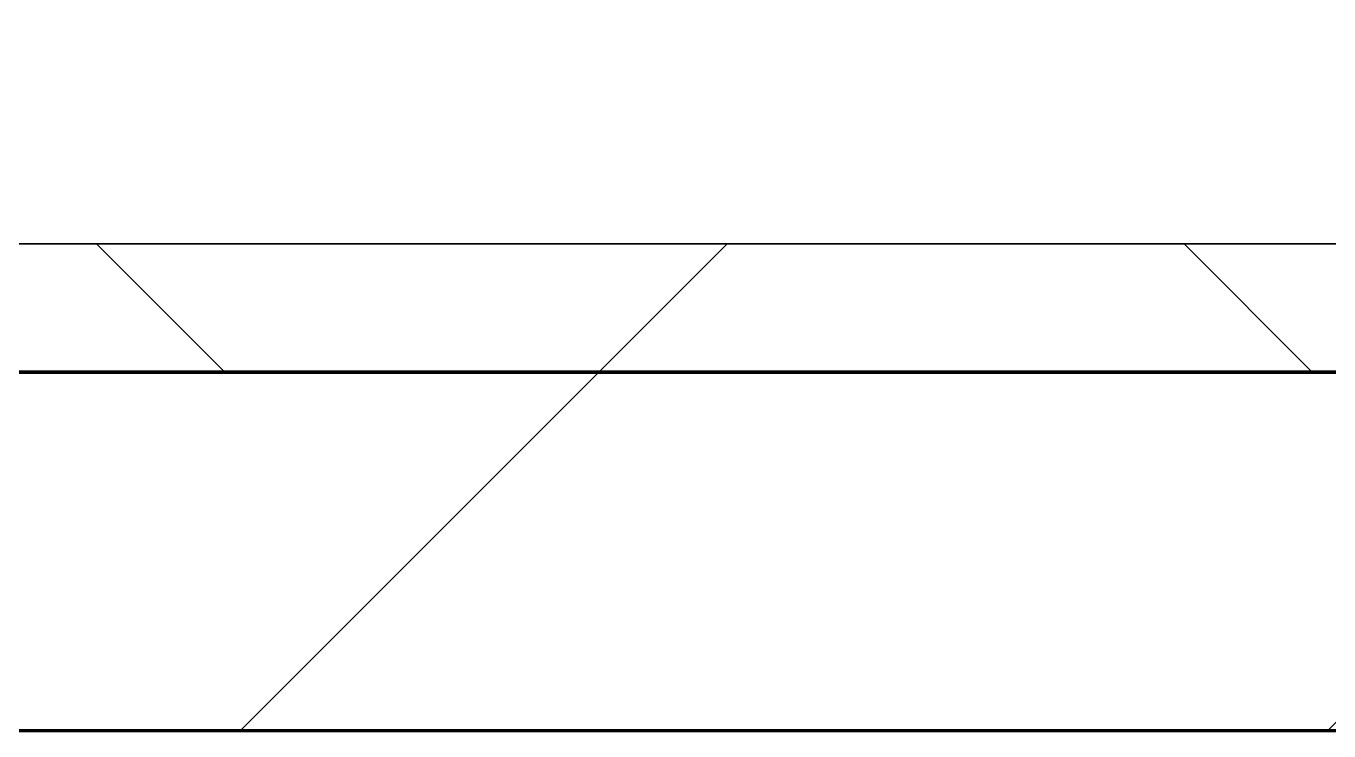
# Model space of a CAD drawing. Header units: millimetres. Extents: x -726012 to -647389, y -20772 to 18805.
# Drawn here: x -708671 to -708163, y -3461 to -3186 of the extents above; entities that cross this region are included whole.
import ezdxf
from ezdxf.xclip import XClip

# ---------------------------------------------------------------- set-up
doc = ezdxf.new("R2010")
doc.units = ezdxf.units.MM
doc.header["$XCLIPFRAME"] = 0
for name, color, linetype, lineweight in [('A-GLAZ-CURT', 2, 'Continuous', 9), ('A-WALL', 5, 'Continuous', 35), ('A-WALL-FNSH', 2, 'Continuous', 35), ('A-WALL-PATT', 1, 'Continuous', 35)]:
    doc.layers.add(name, color=color, linetype=linetype, lineweight=lineweight)
doc.layers.add('A11_ALU.SOLID SHEET', color=2, linetype='Continuous')

# ---------------------------------------------------------------- blocks, each defined once
blk = doc.blocks.new('PPLS-PP19_Custom Tile Pattern - Custom Tile Pattern-V147-4233-01 ENLARGED MULTI-PURPOSE LEVEL - REFLECTED CEILING PLAN - SHEET 4')
at = {"layer": 'A-GLAZ-CURT'}
for p, q in [((-300, 0), (300, 0)), ((300, 0), (-300, 0)), ((195.99, 0), (213.31, 0)), ((213.31, 0), (195.99, 0)), ((230.06, 0), (300, 0)), ((-300, -50), (300, -50)), ((300, -50), (-300, -50))]:
    blk.add_line(p, q, dxfattribs=at)
for points, knots in [([(31.18, 0), (25.97, 0), (11.99, 0), (-16.92, 0), (-47.42, 0), (-65.77, 0), (-66.37, 0), (-66.38, 0)], [-4496.803627, -4496.803627, -4496.803627, -4496.803627, -4222.080604, -3745.412743, -2981.410125, -2542.574734, -2498.224237, -2498.224237, -2498.224237, -2498.224237]), ([(-36.78, 0), (-32.43, 0), (-19.22, 0), (8.83, 0), (43.36, 0), (70.92, 0), (82.12, 0), (83.66, 0)], [-6191.144455, -6191.144455, -6191.144455, -6191.144455, -5862.463379, -5340.621928, -4573.028122, -4094.177415, -3869.465285, -3869.465285, -3869.465285, -3869.465285]), ([(30.82, 0), (29.27, 0), (20.14, 0), (3.54, 0), (-16.58, 0), (-34.76, 0), (-36.04, 0)], [-10462.034656, -10462.034656, -10462.034656, -10462.034656, -10363.088938, -9884.23066, -9424.652049, -9182.880979, -9182.880979, -9182.880979, -9182.880979]), ([(70.61, 0), (66.16, 0), (55.8, 0), (39.61, 0), (24.74, 0), (2.64, 0), (-17.84, 0), (-30.57, 0), (-31.82, 0), (-32, 0)], [-4647.237329, -4647.237329, -4647.237329, -4647.237329, -4326.416877, -4098.545751, -3766.694881, -3333.063701, -2994.501669, -2698.150104, -2614.070998, -2614.070998, -2614.070998, -2614.070998]), ([(-30.52, 0), (-27.11, 0), (-17.83, 0), (5.99, 0), (22.06, 0), (37.44, 0), (45.92, 0), (57.76, 0), (64.47, 0), (72.74, 0), (75.22, 0), (76.03, 0), (76.21, 0)], [-2323.618664, -2323.618664, -2323.618664, -2323.618664, -2142.497158, -1716.209403, -1206.526904, -1089.329421, -901.315459, -753.071572, -495.328968, -421.953223, -334.951786, -290.452333, -290.452333, -290.452333, -290.452333]), ([(-21.89, 0), (-18.23, 0), (-11.11, 0), (2.08, 0), (13.15, 0), (21.24, 0), (24.62, 0), (24.72, 0), (24.72, 0)], [-5244.527046, -5244.527046, -5244.527046, -5244.527046, -5050.479954, -4785.90057, -4596.498881, -4445.288762, -4384.376941, -4376.041937, -4376.041937, -4376.041937, -4376.041937]), ([(76.63, 0), (74.8, 0), (67.65, 0), (53.52, 0), (37, 0), (24.07, 0), (12.82, 0), (-2.9, 0), (-15.59, 0), (-21.25, 0)], [-3095.572228, -3095.572228, -3095.572228, -3095.572228, -2950.589685, -2634.532728, -2313.748533, -2106.613311, -1925.670641, -1617.263037, -1290.787923, -1290.787923, -1290.787923, -1290.787923]), ([(-21.22, 0), (-19.38, 0), (-10.97, 0), (8.61, 0), (15.02, 0), (22.91, 0), (31, 0), (37.93, 0), (43.91, 0), (46.39, 0)], [-2989.152759, -2989.152759, -2989.152759, -2989.152759, -2864.387349, -2439.246196, -2084.094819, -1956.422387, -1818.904206, -1645.594513, -1514.634766, -1514.634766, -1514.634766, -1514.634766]), ([(-15.19, 0), (-13.07, 0), (7.48, 0), (42.82, 0), (88.72, 0), (120.63, 0), (138.28, 0), (138.53, 0)], [-461.142613, -461.142613, -461.142613, -461.142613, -429.606584, -390.253598, -346.313304, -291.370682, -290.5735, -290.5735, -290.5735, -290.5735]), ([(-2.63, 0), (-2.47, 0), (-1.22, 0), (4.92, 0), (15.97, 0), (22.54, 0), (24.49, 0)], [-226.825321, -226.825321, -226.825321, -226.825321, -220.269177, -206.416616, -198.214427, -187.717507, -187.717507, -187.717507, -187.717507]), ([(103.09, 0), (101.08, 0), (86.31, 0), (63.34, 0), (35.84, 0), (12, 0), (3.08, 0), (-1.67, 0), (-2.25, 0)], [-375.435014, -375.435014, -375.435014, -375.435014, -369.147452, -330.153101, -307.516438, -285.83788, -246.234814, -234.646884, -234.646884, -234.646884, -234.646884]), ([(24.69, 0), (24.54, 0), (20.99, 0), (15.48, 0), (10.8, 0), (9.63, 0)], [-4368.572414, -4368.572414, -4368.572414, -4368.572414, -4306.476363, -4080.000647, -3772.857994, -3772.857994, -3772.857994, -3772.857994]), ([(18.16, 0), (19.15, 0), (24.25, 0), (25.66, 0), (26.12, 0)], [-5700.113719, -5700.113719, -5700.113719, -5700.113719, -5554.232259, -5302.431367, -5302.431367, -5302.431367, -5302.431367]), ([(114.39, 0), (114.2, 0), (112.08, 0), (105.42, 0), (92.38, 0), (85.59, 0), (74.4, 0), (62.26, 0), (51.85, 0), (43.81, 0), (29.53, 0), (20.67, 0), (18.85, 0), (18.16, 0)], [-8148.58938, -8148.58938, -8148.58938, -8148.58938, -8105.191388, -7723.759874, -7531.75727, -7135.649961, -6924.452779, -6738.82075, -6548.303034, -6314.283804, -6135.05769, -5972.647715, -5832.674503, -5832.674503, -5832.674503, -5832.674503]), ([(27.44, 0), (27.9, 0), (29.54, 0), (36.16, 0), (42, 0), (45.26, 0)], [-5037.309798, -5037.309798, -5037.309798, -5037.309798, -4887.603822, -4705.298446, -4507.066662, -4507.066662, -4507.066662, -4507.066662]), ([(27.89, 0), (29.09, 0), (33.21, 0), (41.41, 0), (46.36, 0)], [-147.777612, -147.777612, -147.777612, -147.777612, -135.792042, -119.819685, -119.819685, -119.819685, -119.819685]), ([(136.44, 0), (121.66, 0), (86.93, 0), (51.16, 0), (31.18, 0)], [-106.750556, -106.750556, -106.750556, -106.750556, -59.610984, 0, 0, 0, 0]), ([(168.37, 0), (167.68, 0), (162.47, 0), (147.02, 0), (109.77, 0), (76.86, 0), (57.82, 0), (46.51, 0), (41.18, 0), (36.02, 0), (35.54, 0), (35.54, 0)], [-543.375029, -543.375029, -543.375029, -543.375029, -530.793311, -458.593899, -401.860199, -357.622665, -341.267687, -334.000314, -326.15566, -319.318397, -317.489778, -317.489778, -317.489778, -317.489778]), ([(36.29, 0), (37.77, 0), (48.82, 0), (64.79, 0), (91.08, 0), (107.94, 0), (114.73, 0)], [-314.598523, -314.598523, -314.598523, -314.598523, -305.899624, -287.17622, -249.500363, -212.02116, -212.02116, -212.02116, -212.02116]), ([(46.35, 0), (48.54, 0), (57.64, 0), (71.67, 0), (84.83, 0), (86.01, 0), (92.51, 0), (94.33, 0)], [-4485.117948, -4485.117948, -4485.117948, -4485.117948, -4353.683244, -3960.84581, -3759.045785, -3336.541051, -2783.776468, -2783.776468, -2783.776468, -2783.776468]), ([(46.39, 0), (46.78, 0), (53.6, 0), (71.92, 0), (100.57, 0), (116.36, 0), (128.63, 0), (128.95, 0)], [-119.794331, -119.794331, -119.794331, -119.794331, -118.513713, -97.899267, -63.759246, -39.050993, -35.895543, -35.895543, -35.895543, -35.895543]), ([(53.18, 0), (53.06, 0), (52.27, 0), (49.47, 0), (47.03, 0)], [-622.740158, -622.740158, -622.740158, -622.740158, -566.066452, -373.644095, -373.644095, -373.644095, -373.644095]), ([(47.53, 0), (48.49, 0), (53.37, 0), (58.74, 0), (61.34, 0), (61.45, 0)], [-1494.576379, -1494.576379, -1494.576379, -1494.576379, -1443.202566, -1228.752106, -1120.932285, -1120.932285, -1120.932285, -1120.932285]), ([(61.47, 0), (61.47, 0), (61.21, 0), (54.61, 0), (53.71, 0), (53.56, 0)], [-1113.311073, -1113.311073, -1113.311073, -1113.311073, -1096.402191, -891.204116, -747.28819, -747.28819, -747.28819, -747.28819]), ([(76.22, 0), (75.58, 0), (73.64, 0), (71.05, 0), (70.61, 0)], [-193.634889, -193.634889, -193.634889, -193.634889, -31.537676, 0, 0, 0, 0]), ([(94.4, 0), (94.4, 0), (94.64, 0), (99.11, 0), (108.97, 0), (120.79, 0), (139.94, 0), (160.94, 0), (176.34, 0), (182.65, 0)], [-2348.345796, -2348.345796, -2348.345796, -2348.345796, -2310.419338, -2233.599744, -2052.234781, -1843.028543, -1530.39897, -1095.004608, -662.803921, -662.803921, -662.803921, -662.803921]), ([(113.66, 0), (112.64, 0), (111.06, 0), (105.66, 0), (105.23, 0), (105.23, 0)], [-9177.88488, -9177.88488, -9177.88488, -9177.88488, -9012.77275, -8966.157302, -8929.495943, -8929.495943, -8929.495943, -8929.495943]), ([(105.26, 0), (105.52, 0), (111.01, 0), (112.65, 0), (113.59, 0)], [-8920.561005, -8920.561005, -8920.561005, -8920.561005, -8814.835624, -8577.462505, -8577.462505, -8577.462505, -8577.462505]), ([(129.02, 0), (129.02, 0), (124.41, 0), (122.35, 0), (118.01, 0), (115.42, 0), (114.74, 0)], [-35.386604, -35.386604, -35.386604, -35.386604, -31.430235, -22.807238, -15.488593, -12.99626, -12.99626, -12.99626, -12.99626]), ([(115.13, 0), (118.1, 0), (127.58, 0), (132.42, 0), (134.6, 0)], [-211.280101, -211.280101, -211.280101, -211.280101, -194.761443, -152.241002, -152.241002, -152.241002, -152.241002]), ([(157.9, 0), (156.77, 0), (151.67, 0), (143.29, 0), (134.04, 0), (126.24, 0), (119.33, 0), (116.6, 0), (115.28, 0)], [-10292.955006, -10292.955006, -10292.955006, -10292.955006, -10098.273015, -9847.788484, -9677.714971, -9567.007022, -9453.21225, -9263.659506, -9263.659506, -9263.659506, -9263.659506]), ([(128.58, 0), (128.8, 0), (130.16, 0), (139.26, 0), (152.67, 0), (161.24, 0), (162.19, 0), (162.75, 0)], [-633.326174, -633.326174, -633.326174, -633.326174, -627.736123, -618.981161, -602.094757, -592.980799, -581.414464, -581.414464, -581.414464, -581.414464]), ([(137.1, 0), (136, 0), (133.64, 0), (129.87, 0), (129.11, 0)], [-670.405967, -670.405967, -670.405967, -670.405967, -651.020627, -640.742133, -640.742133, -640.742133, -640.742133]), ([(183.09, 0), (181.99, 0), (177.66, 0), (171, 0), (161.95, 0), (161.28, 0), (158.35, 0), (157.85, 0), (157.77, 0)], [-11206.178554, -11206.178554, -11206.178554, -11206.178554, -11105.624034, -10839.086983, -10768.332124, -10666.779182, -10580.760289, -10550.278881, -10550.278881, -10550.278881, -10550.278881]), ([(183.05, 0), (178.36, 0), (169.91, 0), (159.34, 0), (158.33, 0), (158.3, 0)], [-161.175224, -161.175224, -161.175224, -161.175224, -143.776725, -129.632772, -123.352749, -123.352749, -123.352749, -123.352749]), ([(159.07, 0), (159.13, 0), (160.84, 0), (165.21, 0), (174.15, 0), (185.98, 0), (208.82, 0), (219.42, 0), (230.06, 0)], [-115.643202, -115.643202, -115.643202, -115.643202, -114.681583, -87.660824, -65.295536, -41.623857, -24.459831, 0, 0, 0, 0]), ([(162.75, 0), (165.4, 0), (170.91, 0), (172.61, 0), (172.61, 0)], [-111.264224, -111.264224, -111.264224, -111.264224, -56.742688, -19.085662, -19.085662, -19.085662, -19.085662]), ([(182.68, 0), (181.11, 0), (178.02, 0), (174.27, 0), (169.67, 0), (168.99, 0)], [-8348.542888, -8348.542888, -8348.542888, -8348.542888, -8253.978395, -8152.463617, -8069.855175, -8069.855175, -8069.855175, -8069.855175]), ([(171.51, 0), (176.48, 0), (193.23, 0), (201.73, 0), (208.81, 0), (213.9, 0), (241.96, 0), (266.73, 0), (281.71, 0), (291.71, 0), (296.52, 0), (297.86, 0), (298.09, 0)], [-7971.819559, -7971.819559, -7971.819559, -7971.819559, -7784.112253, -7606.717214, -7289.299508, -7042.621073, -6582.165592, -6068.460911, -5766.029927, -5566.724884, -5280.360606, -5199.253518, -5199.253518, -5199.253518, -5199.253518]), ([(172.07, 0), (177.66, 0), (187.87, 0), (201.08, 0), (207.47, 0), (213.96, 0), (215.11, 0)], [-255.364076, -255.364076, -255.364076, -255.364076, -237.955587, -223.92608, -215.862851, -208.75215, -208.75215, -208.75215, -208.75215]), ([(247.1, 0), (246.76, 0), (245.04, 0), (238.34, 0), (226.56, 0), (221.1, 0), (202.45, 0), (189.11, 0), (183.03, 0)], [-9649.085549, -9649.085549, -9649.085549, -9649.085549, -9581.591397, -9406.094246, -9221.510254, -9016.44624, -8717.832359, -8355.595432, -8355.595432, -8355.595432, -8355.595432]), ([(215.22, 0), (214.62, 0), (210.55, 0), (203.98, 0), (192.05, 0), (184.3, 0), (183.05, 0)], [-203.825446, -203.825446, -203.825446, -203.825446, -198.527383, -184.406837, -162.427601, -158.175563, -158.175563, -158.175563, -158.175563]), ([(183.08, 0), (184.86, 0), (189.7, 0), (193.62, 0), (194.69, 0), (194.79, 0)], [-652.990901, -652.990901, -652.990901, -652.990901, -529.74427, -295.064701, -265.121568, -265.121568, -265.121568, -265.121568]), ([(300, 0), (286.53, 0), (254.22, 0), (213.14, 0), (190.66, 0), (183.63, 0)], [-285.253232, -285.253232, -285.253232, -285.253232, -244.693688, -187.987675, -161.900483, -161.900483, -161.900483, -161.900483]), ([(193.8, 0), (193.33, 0), (190.86, 0), (187.51, 0), (184.06, 0)], [-11665.349007, -11665.349007, -11665.349007, -11665.349007, -11565.880756, -11236.475882, -11236.475882, -11236.475882, -11236.475882]), ([(300, 0), (288.22, 0), (262, 0), (230.43, 0), (219.94, 0), (219.02, 0)], [-12528.858583, -12528.858583, -12528.858583, -12528.858583, -11905.454923, -11162.864862, -10856.732305, -10856.732305, -10856.732305, -10856.732305]), ([(219.9, 0), (220.86, 0), (227.84, 0), (242.06, 0), (246.54, 0), (246.96, 0)], [-10670.940496, -10670.940496, -10670.940496, -10670.940496, -10511.382485, -9925.173265, -9834.877357, -9834.877357, -9834.877357, -9834.877357]), ([(284.76, 0), (284.76, 0), (285.09, 0), (287.47, 0), (293.59, 0), (297.76, 0), (300, 0)], [-4110.630118, -4110.630118, -4110.630118, -4110.630118, -4053.389046, -3959.664717, -3862.421465, -3746.95702, -3746.95702, -3746.95702, -3746.95702]), ([(297.38, 0), (295.84, 0), (291.62, 0), (285.38, 0), (284.87, 0)], [-4803.172655, -4803.172655, -4803.172655, -4803.172655, -4358.271401, -4143.037883, -4143.037883, -4143.037883, -4143.037883])]:
    blk.add_open_spline(points, degree=3, knots=knots, dxfattribs=at)
for points in [[(24.49, 0), (25.23, 0), (25.72, 0), (26.04, 0)], [(46.42, 0), (41.8, 0), (36.41, 0), (30.82, 0)], [(80.35, 0), (79.57, 0), (78.27, 0), (76.63, 0)], [(84.06, 0), (83.48, 0), (82.41, 0), (81.72, 0)], [(113.91, 0), (110.59, 0), (106.92, 0), (103.09, 0)], [(168.74, 0), (168.74, 0), (169.81, 0), (171.51, 0)], [(181.98, 0), (177.83, 0), (173.67, 0), (169.49, 0)], [(195.11, 0), (194.91, 0), (194.44, 0), (193.8, 0)]]:
    blk.add_open_spline(points, degree=3, dxfattribs=at)
blk = doc.blocks.new('PPLS-PP19_Custom Tile Pattern - Custom Tile Pattern-V148-4233-01 ENLARGED MULTI-PURPOSE LEVEL - REFLECTED CEILING PLAN - SHEET 4')
at = {"layer": 'A-GLAZ-CURT'}
for p, q in [((-300, 0), (300, 0)), ((300, 0), (-300, 0)), ((-293.07, 0), (-280.26, 0)), ((-280.26, 0), (-293.07, 0)), ((-279.41, 0), (-275.75, 0)), ((-275.75, 0), (-279.41, 0)), ((-222.32, 0), (-211.95, 0)), ((-211.95, 0), (-222.32, 0)), ((-211.07, 0), (-205, 0)), ((-205, 0), (-211.07, 0)), ((-300, -50), (300, -50)), ((300, -50), (-300, -50))]:
    blk.add_line(p, q, dxfattribs=at)
at = {"layer": 'A-GLAZ-CURT', "flags": 128}
for points in [[(-300, 0), (-291.56, 0), (-283.3, 0), (-275.2, 0), (-267.26, 0), (-259.45, 0), (-251.77, 0), (-244.2, 0), (-236.74, 0), (-229.36, 0), (-222.06, 0), (-214.83, 0), (-207.71, 0), (-200.76, 0), (-194.02, 0), (-187.54, 0), (-181.38, 0), (-175.58, 0), (-170.25, 0), (-165.64, 0), (-162.01, 0), (-159.53, 0), (-157.46, 0), (-154.52, 0), (-149.42, 0), (-141.84, 0), (-132.81, 0), (-126.08, 0)], [(-125.17, 0), (-128.55, 0), (-134.16, 0), (-140.03, 0), (-145.5, 0), (-150.63, 0), (-155.53, 0), (-160.27, 0), (-164.95, 0), (-169.65, 0), (-174.47, 0), (-179.49, 0), (-184.81, 0), (-190.44, 0), (-196.37, 0), (-202.58, 0), (-209.04, 0), (-215.73, 0), (-222.63, 0), (-229.72, 0), (-236.97, 0), (-244.39, 0), (-251.96, 0), (-259.67, 0), (-267.51, 0), (-275.48, 0), (-283.55, 0), (-291.73, 0), (-300, 0)]]:
    blk.add_lwpolyline(points, dxfattribs=at)
at = {"layer": 'A-GLAZ-CURT'}
for points, knots in [([(-300, 0), (-284.65, 0), (-236.57, 0), (-185.68, 0), (-153.56, 0), (-143.85, 0)], [-5323.127839, -5323.127839, -5323.127839, -5323.127839, -4502.809032, -2700.551212, -1774.375946, -1774.375946, -1774.375946, -1774.375946]), ([(-211.96, 0), (-212.7, 0), (-234.35, 0), (-262.56, 0), (-294.48, 0), (-300, 0)], [-15181.598348, -15181.598348, -15181.598348, -15181.598348, -15131.813646, -13729.592194, -13439.944408, -13439.944408, -13439.944408, -13439.944408]), ([(-137.88, 0), (-140.56, 0), (-147.66, 0), (-147.69, 0), (-158.72, 0), (-174.02, 0), (-185.59, 0), (-209.77, 0), (-232.01, 0), (-255.22, 0), (-262.59, 0), (-264.9, 0), (-265.4, 0)], [-3187.727384, -3187.727384, -3187.727384, -3187.727384, -2919.378265, -2477.344047, -2237.412286, -2029.680487, -1755.085331, -1400.429864, -858.079193, -543.655514, -208.940337, 0, 0, 0, 0]), ([(-258.6, 0), (-257.91, 0), (-254.26, 0), (-241.25, 0), (-226.11, 0), (-216.2, 0), (-212.94, 0)], [-5722.54675, -5722.54675, -5722.54675, -5722.54675, -5657.471696, -5413.335975, -5017.494783, -4839.200608, -4839.200608, -4839.200608, -4839.200608]), ([(-143.6, 0), (-144.89, 0), (-149.96, 0), (-162.01, 0), (-177.91, 0), (-199.46, 0), (-216.65, 0), (-231.26, 0), (-233.46, 0), (-234, 0)], [-2384.799314, -2384.799314, -2384.799314, -2384.799314, -2308.929706, -2113.765672, -1763.376603, -1422.553702, -978.033455, -846.069444, -682.911962, -682.911962, -682.911962, -682.911962]), ([(-233.49, 0), (-233.44, 0), (-232.38, 0), (-230.74, 0), (-225.3, 0), (-223.63, 0)], [-455.274641, -455.274641, -455.274641, -455.274641, -440.605512, -119.536984, 0, 0, 0, 0]), ([(-223.63, 0), (-219.39, 0), (-206.17, 0), (-188.58, 0), (-169.02, 0), (-152.12, 0), (-136.84, 0), (-127.33, 0), (-124.19, 0), (-123.43, 0), (-123.28, 0)], [-5463.295695, -5463.295695, -5463.295695, -5463.295695, -5161.076232, -4739.070012, -4465.409639, -4149.119819, -3839.893365, -3647.167523, -3488.92562, -3439.852845, -3439.852845, -3439.852845, -3439.852845]), ([(-76.21, 0), (-78.2, 0), (-93.34, 0), (-133.57, 0), (-182.85, 0), (-211.88, 0)], [-19251.256298, -19251.256298, -19251.256298, -19251.256298, -18935.241197, -17136.203329, -15183.337975, -15183.337975, -15183.337975, -15183.337975]), ([(-210.81, 0), (-208.3, 0), (-199.64, 0), (-185.8, 0), (-171.77, 0), (-158.7, 0), (-157.22, 0)], [-4800.794254, -4800.794254, -4800.794254, -4800.794254, -4666.091899, -4349.945572, -4000.813434, -3840.635403, -3840.635403, -3840.635403, -3840.635403]), ([(-152.35, 0), (-151.03, 0), (-148.64, 0), (-145.84, 0), (-144.53, 0)], [-3494.978217, -3494.978217, -3494.978217, -3494.978217, -3371.022232, -3302.946446, -3302.946446, -3302.946446, -3302.946446]), ([(-118.78, 0), (-121.86, 0), (-126.28, 0), (-136.96, 0), (-147.46, 0), (-150.03, 0), (-150.57, 0)], [-5938.474035, -5938.474035, -5938.474035, -5938.474035, -5700.061948, -5508.838257, -5298.784692, -5196.16478, -5196.16478, -5196.16478, -5196.16478]), ([(-150.34, 0), (-150.07, 0), (-148.37, 0), (-146.35, 0), (-143.97, 0)], [-4948.728362, -4948.728362, -4948.728362, -4948.728362, -4883.323924, -4577.573735, -4577.573735, -4577.573735, -4577.573735]), ([(-146.69, 0), (-146.59, 0), (-146, 0), (-144.85, 0), (-143.74, 0)], [-420.34245, -420.34245, -420.34245, -420.34245, -406.956646, -350.285375, -350.285375, -350.285375, -350.285375]), ([(-143.66, 0), (-142.68, 0), (-138.11, 0), (-127.26, 0), (-107.3, 0), (-90.42, 0), (-75.26, 0), (-68.41, 0), (-65.12, 0), (-63.63, 0)], [-4564.446775, -4564.446775, -4564.446775, -4564.446775, -4440.880425, -4054.690705, -3793.097032, -3402.597032, -3144.956779, -3050.982048, -2969.237017, -2969.237017, -2969.237017, -2969.237017]), ([(-143.64, 0), (-142.5, 0), (-134.63, 0), (-128.29, 0), (-125.15, 0)], [-348.458511, -348.458511, -348.458511, -348.458511, -290.263673, 0, 0, 0, 0]), ([(-143.62, 0), (-135.61, 0), (-123.33, 0), (-110.8, 0), (-99.5, 0), (-91.46, 0)], [-1767.102306, -1767.102306, -1767.102306, -1767.102306, -1002.059161, -460.363443, 0, 0, 0, 0]), ([(-26.75, 0), (-27.82, 0), (-36.18, 0), (-53.55, 0), (-78.2, 0), (-110.94, 0), (-128.67, 0), (-142.38, 0), (-143.56, 0)], [-8718.362214, -8718.362214, -8718.362214, -8718.362214, -8532.293389, -8073.216054, -7508.296369, -7004.680444, -6449.282163, -6393.465623, -6393.465623, -6393.465623, -6393.465623]), ([(-143.52, 0), (-139.52, 0), (-137.22, 0), (-133.93, 0), (-128.78, 0), (-126.5, 0)], [-6002.210158, -6002.210158, -6002.210158, -6002.210158, -5560.701257, -5364.112219, -5231.017328, -5231.017328, -5231.017328, -5231.017328]), ([(-133.82, 0), (-135.51, 0), (-137.36, 0), (-142.86, 0), (-143.33, 0)], [-2731.647847, -2731.647847, -2731.647847, -2731.647847, -2418.507304, -2390.191866, -2390.191866, -2390.191866, -2390.191866]), ([(-86.16, 0), (-91.37, 0), (-104.13, 0), (-122.65, 0), (-136.41, 0), (-141.59, 0), (-143.11, 0)], [-1681.3698, -1681.3698, -1681.3698, -1681.3698, -1374.161226, -945.742622, -741.901385, -630.513675, -630.513675, -630.513675, -630.513675]), ([(-127.41, 0), (-131.63, 0), (-133.16, 0), (-134.09, 0), (-134.15, 0)], [-8540.990293, -8540.990293, -8540.990293, -8540.990293, -8266.114998, -8246.473386, -8246.473386, -8246.473386, -8246.473386]), ([(-134.15, 0), (-133.32, 0), (-130.31, 0), (-117.33, 0), (-92.52, 0), (-80.73, 0), (-75.79, 0)], [-7657.439573, -7657.439573, -7657.439573, -7657.439573, -7293.749979, -6839.55839, -6236.997189, -5743.07968, -5743.07968, -5743.07968, -5743.07968]), ([(-120.13, 0), (-120.14, 0), (-120.24, 0), (-121.3, 0), (-129.25, 0), (-133.82, 0)], [-2933.992132, -2933.992132, -2933.992132, -2933.992132, -2920.575025, -2840.280255, -2731.647847, -2731.647847, -2731.647847, -2731.647847]), ([(-113.43, 0), (-113.44, 0), (-113.96, 0), (-119.73, 0), (-125.43, 0), (-127.03, 0), (-127.41, 0)], [-328.499627, -328.499627, -328.499627, -328.499627, -282.672656, -98.539552, -24.539552, 0, 0, 0, 0]), ([(-126.5, 0), (-122.44, 0), (-108.71, 0), (-86.68, 0), (-63.44, 0), (-54.4, 0), (-48.53, 0), (-30.79, 0), (-18.03, 0), (8.61, 0), (15.02, 0), (22.91, 0), (31, 0), (39.04, 0), (51.19, 0), (58.68, 0), (61.28, 0), (61.44, 0)], [-5231.017328, -5231.017328, -5231.017328, -5231.017328, -4994.692869, -4542.524482, -4008.285538, -3689.699207, -3546.54457, -3315.260113, -2864.387349, -2439.246196, -2084.094819, -1956.422387, -1818.904206, -1645.594513, -1443.202566, -1228.752106, -1125.139949, -1125.139949, -1125.139949, -1125.139949]), ([(-125.15, 0), (-124.93, 0), (-121.96, 0), (-113.01, 0), (-98.9, 0), (-87.64, 0), (-78.61, 0), (-75.66, 0)], [-3362.7396, -3362.7396, -3362.7396, -3362.7396, -3342.215224, -3074.362186, -2902.289527, -2605.247022, -2451.997625, -2451.997625, -2451.997625, -2451.997625]), ([(-122.08, 0), (-122.01, 0), (-121.69, 0), (-121.2, 0), (-120.88, 0)], [-3136.336417, -3136.336417, -3136.336417, -3136.336417, -3110.304437, -3035.164275, -3035.164275, -3035.164275, -3035.164275]), ([(-36.33, 0), (-36.43, 0), (-37.27, 0), (-45.02, 0), (-46.13, 0), (-60.59, 0), (-81.23, 0), (-99.51, 0), (-114.02, 0), (-117.28, 0), (-118.78, 0)], [-1855.773136, -1855.773136, -1855.773136, -1855.773136, -1810.870157, -1672.078046, -1405.135169, -1060.00838, -740.068933, -229.489605, -116.330425, 0, 0, 0, 0]), ([(-117.74, 0), (-117.19, 0), (-114.78, 0), (-113.43, 0), (-113.43, 0)], [-821.249067, -821.249067, -821.249067, -821.249067, -394.672656, -330.879064, -330.879064, -330.879064, -330.879064]), ([(-36.62, 0), (-36.62, 0), (-40.35, 0), (-44.32, 0), (-58.97, 0), (-85.2, 0), (-107.61, 0), (-116.56, 0), (-117.56, 0)], [-4069.478503, -4069.478503, -4069.478503, -4069.478503, -3858.647035, -3538.256648, -2842.901703, -2193.204658, -1433.981041, -985.49888, -985.49888, -985.49888, -985.49888]), ([(-115.82, 0), (-114.96, 0), (-110.41, 0), (-96.78, 0), (-71.33, 0), (-42.53, 0), (-17.63, 0), (-8.1, 0), (-7.09, 0)], [-5724.064692, -5724.064692, -5724.064692, -5724.064692, -5430.283136, -5103.229623, -4799.173296, -4065.652676, -3589.737505, -3531.869704, -3531.869704, -3531.869704, -3531.869704]), ([(-7.01, 0), (-7.39, 0), (-14.84, 0), (-25.64, 0), (-40, 0), (-56.24, 0), (-75.59, 0), (-94, 0), (-112.01, 0), (-114.94, 0), (-115.63, 0)], [-2539.737572, -2539.737572, -2539.737572, -2539.737572, -2518.50168, -2125.455881, -1792.521578, -1466.981642, -1208.454564, -789.402658, -501.969187, -243.577221, -243.577221, -243.577221, -243.577221]), ([(-91.46, 0), (-90.09, 0), (-84.8, 0), (-78.94, 0), (-75.28, 0)], [-19832.387487, -19832.387487, -19832.387487, -19832.387487, -19753.885894, -19546.605769, -19546.605769, -19546.605769, -19546.605769]), ([(-75.36, 0), (-76.65, 0), (-79.59, 0), (-82.66, 0), (-83.28, 0), (-83.28, 0)], [-1783.468673, -1783.468673, -1783.468673, -1783.468673, -1646.621388, -1424.436217, -1393.971743, -1393.971743, -1393.971743, -1393.971743]), ([(-83.28, 0), (-83.28, 0), (-82.91, 0), (-76.14, 0), (-62.97, 0), (-48.14, 0), (-36.49, 0), (-33.57, 0), (-29.94, 0), (-28.57, 0)], [-1393.4169, -1393.4169, -1393.4169, -1393.4169, -1353.722004, -1274.333717, -1073.56893, -651.549973, -296.515819, -83.513472, 0, 0, 0, 0])]:
    blk.add_open_spline(points, degree=3, knots=knots, dxfattribs=at)
for points in [[(-143.65, 0), (-146.07, 0), (-148.18, 0), (-149.07, 0)], [(-148.23, 0), (-147.18, 0), (-145.91, 0), (-144.74, 0)], [(-143.7, 0), (-145.33, 0), (-146.53, 0), (-146.95, 0)], [(-143.71, 0), (-142.39, 0), (-140.76, 0), (-138.62, 0)], [(-75.55, 0), (-79.08, 0), (-82.59, 0), (-86.16, 0)]]:
    blk.add_open_spline(points, degree=3, dxfattribs=at)
blk = doc.blocks.new('*U885')
at = {"layer": 'A-GLAZ-CURT'}
for name, p in [('PPLS-PP19_Custom Tile Pattern - Custom Tile Pattern-V147-4233-01 ENLARGED MULTI-PURPOSE LEVEL - REFLECTED CEILING PLAN - SHEET 4', (-32400, 4270.45)), ('PPLS-PP19_Custom Tile Pattern - Custom Tile Pattern-V148-4233-01 ENLARGED MULTI-PURPOSE LEVEL - REFLECTED CEILING PLAN - SHEET 4', (-31800, 4270.45))]:
    blk.add_blockref(name, p, dxfattribs=at)
blk = doc.blocks.new('*U1287')
blk.add_lwpolyline([(21173.36, -580), (28210, -580), (28210, -6849.96), (45954.15, -6849.96), (45954.15, 600), (82995.06, 600), (83086.47, 650), (90052, 650), (90392, 990), (103159.16, 990), (103159.16, 4990), (21173.36, 4990), (21173.36, 3485.45), (21203.36, 3485.45), (21203.36, 925.54), (21173.36, 925.54), (21173.36, -580)])

msp = doc.modelspace()

# ---------------------------------------------------------------- hatches: boundary and pattern name
at = {"layer": 'A-WALL-PATT', "lineweight": 9}
h = msp.add_hatch(dxfattribs=at)
h.set_pattern_fill('FP_3', color=256, style=0, pattern_type=2)
h.set_pattern_definition([(45, (0, 0), (-212.13203, 212.13203), []), (135, (0, 0), (-212.13203, -212.13203), [])])
h.paths.add_polyline_path([(-698728.22, -3320.94), (-698728.22, -3270.94), (-701451.04, -3270.94), (-701339.13, -3320.94), (-699206.29, -3320.94)])
h.paths.add_polyline_path([(-703169.5, -3320.94), (-701449.44, -3320.94), (-701561.35, -3270.94), (-705051.04, -3270.94), (-704939.13, -3320.94), (-703306.16, -3320.94)])
h.paths.add_polyline_path([(-706586.05, -3320.94), (-705049.44, -3320.94), (-705161.35, -3270.94), (-716522.37, -3270.94), (-716522.37, -3320.94), (-706722.72, -3320.94)])
h = msp.add_hatch(dxfattribs=at)
h.set_pattern_fill('FP_4', color=256, style=0, pattern_type=2)
h.set_pattern_definition([(45, (0, 0), (-212.13203, 212.13203), [])])
h.paths.add_polyline_path([(-698678.22, -3460.94), (-698678.22, -3320.94), (-701339.13, -3320.94), (-701288.73, -3343.46), (-701284.96, -3341.28), (-701279.79, -3341.28), (-701273.71, -3345.94), (-701272.71, -3350.62), (-701207.37, -3379.81), (-701225.73, -3420.89), (-701449.44, -3320.94), (-704939.13, -3320.94), (-704888.73, -3343.46), (-704884.96, -3341.28), (-704879.79, -3341.28), (-704873.71, -3345.94), (-704872.71, -3350.62), (-704807.37, -3379.81), (-704825.73, -3420.89), (-705049.44, -3320.94), (-716522.37, -3320.94), (-716522.37, -3460.94), (-699206.29, -3460.94)])

# ---------------------------------------------------------------- linework, layer by layer
at = {"layer": 'A-WALL', "color": 7, "lineweight": 70}
for p, q in [((-716472.37, -3320.94), (-705982.37, -3320.94)), ((-705982.37, -3320.94), (-716472.37, -3320.94)), ((-705982.37, -3460.94), (-716522.37, -3460.94))]:
    msp.add_line(p, q, dxfattribs=at)
at = {"layer": 'A-WALL-FNSH', "color": 250}
msp.add_line((-716522.37, -3270.94), (-705982.37, -3270.94), dxfattribs=at)

# ---------------------------------------------------------------- block references
msp.add_blockref('*U885', (-676282.37, -7541.39))

# ---------------------------------------------------------------- next in the draw order: block references
at = {"layer": 'A11_ALU.SOLID SHEET'}
ref = msp.add_blockref('*U1287', (-744682.37, 3579.02), dxfattribs=at)
XClip(ref).set_block_clipping_path([(22516.8245944298, -23612.0000696909), (92487.8891097467, 7199.9972603897)])

doc.saveas('drawing.dxf')
